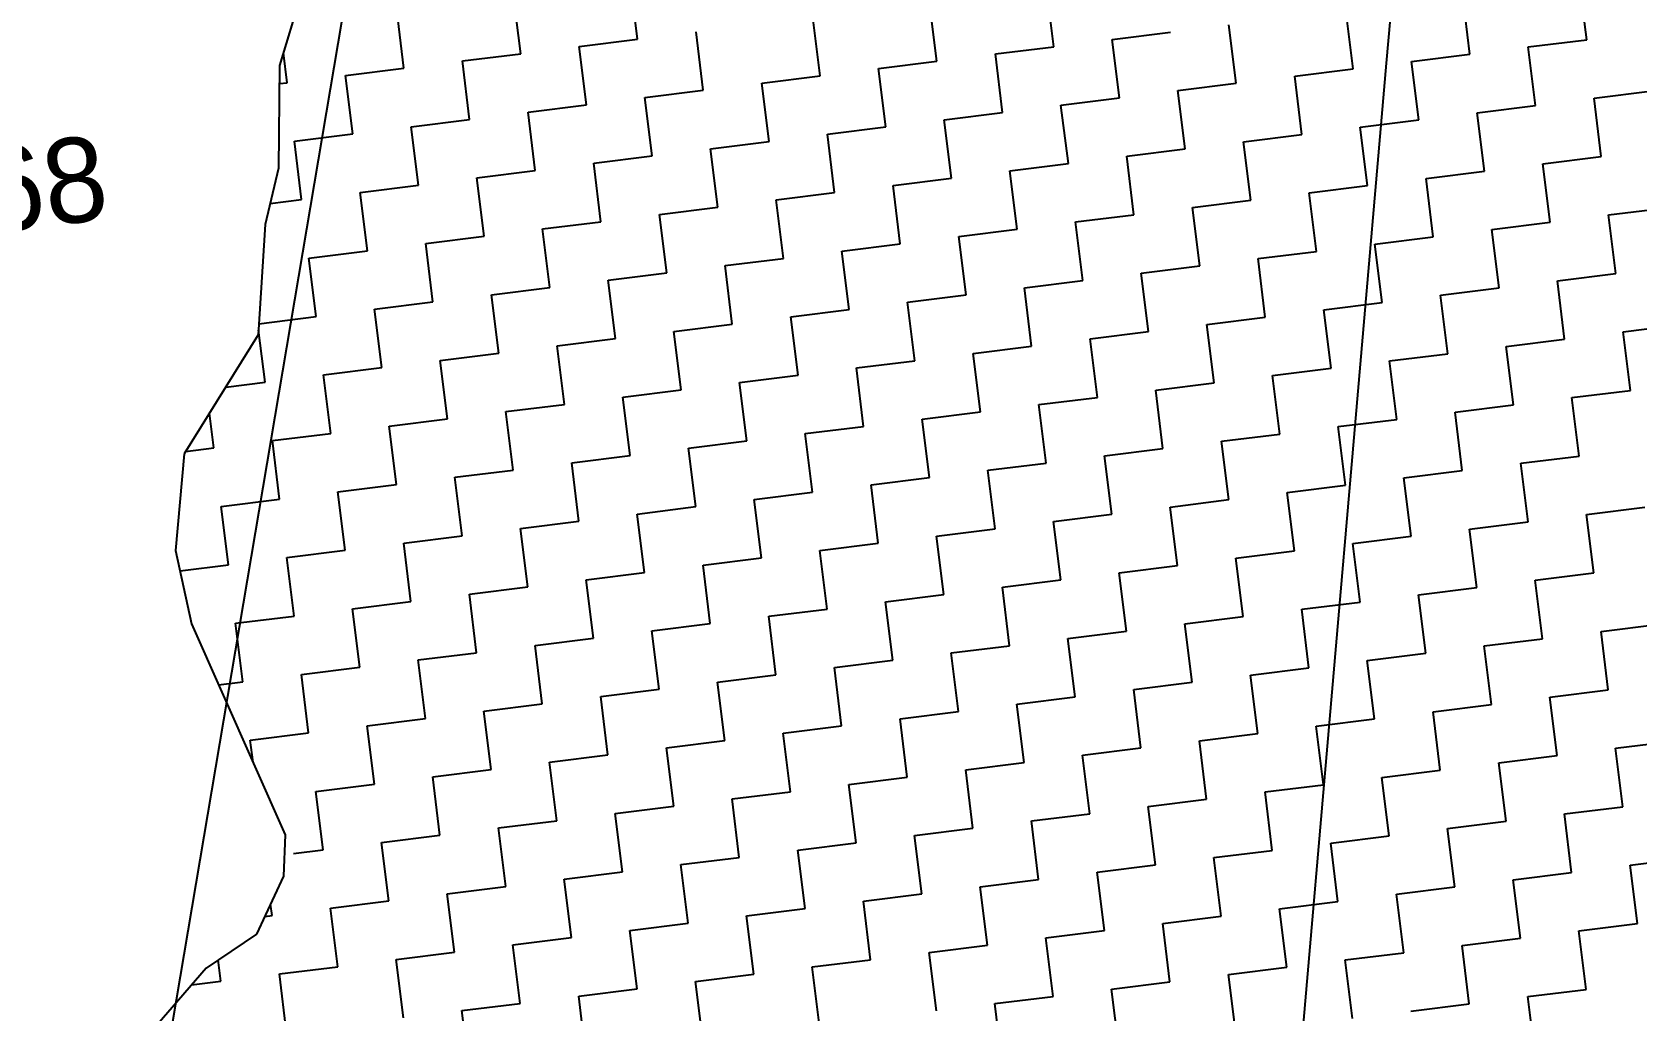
# Model space of a CAD drawing. Header units: metres. Extents: x 290108 to 292128, y 1990044 to 1991719.
# Drawn here: x 291565.5 to 291703.2, y 1991123.3 to 1991207.2 of the extents above; entities that cross this region are included whole.
import ezdxf
from ezdxf.enums import TextEntityAlignment as Align

# ---------------------------------------------------------------- set-up
doc = ezdxf.new("R2010")
doc.units = ezdxf.units.M
doc.header["$MEASUREMENT"] = 0
for name, color, linetype in [('POLY_HATCH', 12, 'Continuous'), ('POLY_PARCEL', 6, 'Continuous'), ('TEXT_PARCEL', 7, 'Continuous')]:
    doc.layers.add(name, color=color, linetype=linetype)
doc.styles.add('TEXT_MAP', font='')
doc.styles.get('TEXT_MAP').set_extended_font_data('Kruti Dev 050')

msp = doc.modelspace()

# ---------------------------------------------------------------- linework, layer by layer
at = {"layer": 'POLY_HATCH'}
for p, q in [((291590.08, 1991215.31), (291586.75, 1991204.34)), ((291586.75, 1991204.34), (291586.67, 1991195.52)), ((291586.67, 1991195.52), (291585.51, 1991190.68)), ((291585.51, 1991190.68), (291584.92, 1991181.22)), ((291584.92, 1991181.22), (291578.56, 1991171.04)), ((291578.56, 1991171.04), (291577.83, 1991162.74)), ((291577.83, 1991162.74), (291579.2, 1991156.45)), ((291579.2, 1991156.45), (291587.24, 1991138.35)), ((291587.24, 1991138.35), (291587.09, 1991134.81)), ((291587.09, 1991134.81), (291584.77, 1991129.83)), ((291584.77, 1991129.83), (291580.44, 1991126.94)), ((291580.44, 1991126.94), (291574.8, 1991120.37))]:
    msp.add_line(p, q, dxfattribs=at)
at = {"layer": 'POLY_HATCH', "linetype": 'Continuous'}
for p, q in [((291617.47, 1991206.59), (291616.84, 1991211.6)), ((291698.89, 1991206.54), (291698.27, 1991211.55)), ((291607.44, 1991205.34), (291606.82, 1991210.35)), ((291653.17, 1991205.94), (291652.55, 1991210.95)), ((291688.87, 1991205.29), (291688.25, 1991210.31)), ((291597.42, 1991204.1), (291596.8, 1991209.11)), ((291633.12, 1991203.45), (291632.5, 1991208.46)), ((291643.15, 1991204.7), (291642.52, 1991209.71)), ((291678.85, 1991204.05), (291678.23, 1991209.06)), ((291623.1, 1991202.2), (291622.48, 1991207.21)), ((291658.18, 1991206.57), (291663.19, 1991207.19)), ((291668.83, 1991202.8), (291668.2, 1991207.81)), ((291612.45, 1991205.97), (291617.47, 1991206.59)), ((291613.08, 1991200.95), (291612.45, 1991205.97)), ((291648.16, 1991205.32), (291653.17, 1991205.94)), ((291658.8, 1991201.55), (291658.18, 1991206.57)), ((291693.88, 1991205.92), (291698.89, 1991206.54)), ((291694.51, 1991200.91), (291693.88, 1991205.92)), ((291587.4, 1991202.85), (291587.08, 1991205.42)), ((291602.43, 1991204.72), (291607.44, 1991205.34)), ((291603.05, 1991199.71), (291602.43, 1991204.72)), ((291638.13, 1991204.07), (291643.15, 1991204.7)), ((291648.78, 1991200.31), (291648.16, 1991205.32)), ((291683.86, 1991204.67), (291688.87, 1991205.29)), ((291684.48, 1991199.66), (291683.86, 1991204.67)), ((291592.41, 1991203.47), (291597.42, 1991204.1)), ((291593.03, 1991198.46), (291592.41, 1991203.47)), ((291628.11, 1991202.82), (291633.12, 1991203.45)), ((291638.76, 1991199.06), (291638.13, 1991204.07)), ((291673.84, 1991203.42), (291678.85, 1991204.05)), ((291674.46, 1991198.41), (291673.84, 1991203.42)), ((291586.73, 1991202.77), (291587.4, 1991202.85)), ((291618.09, 1991201.58), (291623.1, 1991202.2)), ((291618.71, 1991196.57), (291618.09, 1991201.58)), ((291628.74, 1991197.81), (291628.11, 1991202.82)), ((291653.79, 1991200.93), (291658.8, 1991201.55)), ((291663.81, 1991202.18), (291668.83, 1991202.8)), ((291664.44, 1991197.17), (291663.81, 1991202.18)), ((291699.52, 1991201.53), (291704.53, 1991202.15)), ((291700.14, 1991196.52), (291699.52, 1991201.53)), ((291608.07, 1991200.33), (291613.08, 1991200.95)), ((291608.69, 1991195.32), (291608.07, 1991200.33)), ((291643.77, 1991199.68), (291648.78, 1991200.31)), ((291654.42, 1991195.92), (291653.79, 1991200.93)), ((291689.5, 1991200.28), (291694.51, 1991200.91)), ((291690.12, 1991195.27), (291689.5, 1991200.28)), ((291598.04, 1991199.08), (291603.05, 1991199.71)), ((291598.67, 1991194.07), (291598.04, 1991199.08)), ((291633.75, 1991198.44), (291638.76, 1991199.06)), ((291644.39, 1991194.67), (291643.77, 1991199.68)), ((291679.47, 1991199.04), (291684.48, 1991199.66)), ((291680.1, 1991194.03), (291679.47, 1991199.04)), ((291588.02, 1991197.84), (291593.03, 1991198.46)), ((291588.64, 1991192.83), (291588.02, 1991197.84)), ((291623.72, 1991197.19), (291628.74, 1991197.81)), ((291634.37, 1991193.43), (291633.75, 1991198.44)), ((291669.45, 1991197.79), (291674.46, 1991198.41)), ((291670.07, 1991192.78), (291669.45, 1991197.79)), ((291613.7, 1991195.94), (291618.71, 1991196.57)), ((291624.35, 1991192.18), (291623.72, 1991197.19)), ((291659.43, 1991196.54), (291664.44, 1991197.17)), ((291660.05, 1991191.53), (291659.43, 1991196.54)), ((291695.13, 1991195.9), (291700.14, 1991196.52)), ((291603.68, 1991194.7), (291608.69, 1991195.32)), ((291604.3, 1991189.68), (291603.68, 1991194.7)), ((291614.32, 1991190.93), (291613.7, 1991195.94)), ((291639.38, 1991194.05), (291644.39, 1991194.67)), ((291649.4, 1991195.3), (291654.42, 1991195.92)), ((291650.03, 1991190.28), (291649.4, 1991195.3)), ((291685.11, 1991194.65), (291690.12, 1991195.27)), ((291685.73, 1991189.64), (291685.11, 1991194.65)), ((291695.75, 1991190.88), (291695.13, 1991195.9)), ((291593.66, 1991193.45), (291598.67, 1991194.07)), ((291594.28, 1991188.44), (291593.66, 1991193.45)), ((291629.36, 1991192.8), (291634.37, 1991193.43)), ((291640, 1991189.04), (291639.38, 1991194.05)), ((291675.08, 1991193.4), (291680.1, 1991194.03)), ((291675.71, 1991188.39), (291675.08, 1991193.4)), ((291585.94, 1991192.49), (291588.64, 1991192.83)), ((291619.34, 1991191.56), (291624.35, 1991192.18)), ((291629.98, 1991187.79), (291629.36, 1991192.8)), ((291665.06, 1991192.15), (291670.07, 1991192.78)), ((291665.69, 1991187.14), (291665.06, 1991192.15)), ((291700.77, 1991191.51), (291705.78, 1991192.13)), ((291609.31, 1991190.31), (291614.32, 1991190.93)), ((291619.96, 1991186.54), (291619.34, 1991191.56)), ((291655.04, 1991190.91), (291660.05, 1991191.53)), ((291655.66, 1991185.9), (291655.04, 1991190.91)), ((291690.74, 1991190.26), (291695.75, 1991190.88)), ((291701.39, 1991186.5), (291700.77, 1991191.51)), ((291599.29, 1991189.06), (291604.3, 1991189.68)), ((291609.94, 1991185.3), (291609.31, 1991190.31)), ((291645.02, 1991189.66), (291650.03, 1991190.28)), ((291645.64, 1991184.65), (291645.02, 1991189.66)), ((291680.72, 1991189.01), (291685.73, 1991189.64)), ((291691.37, 1991185.25), (291690.74, 1991190.26)), ((291589.27, 1991187.81), (291594.28, 1991188.44)), ((291589.89, 1991182.8), (291589.27, 1991187.81)), ((291599.91, 1991184.05), (291599.29, 1991189.06)), ((291624.97, 1991187.17), (291629.98, 1991187.79)), ((291634.99, 1991188.41), (291640, 1991189.04)), ((291635.62, 1991183.4), (291634.99, 1991188.41)), ((291670.7, 1991187.77), (291675.71, 1991188.39)), ((291671.32, 1991182.76), (291670.7, 1991187.77)), ((291681.34, 1991184), (291680.72, 1991189.01)), ((291614.95, 1991185.92), (291619.96, 1991186.54)), ((291625.59, 1991182.16), (291624.97, 1991187.17)), ((291660.67, 1991186.52), (291665.69, 1991187.14)), ((291661.3, 1991181.51), (291660.67, 1991186.52)), ((291696.38, 1991185.87), (291701.39, 1991186.5)), ((291604.92, 1991184.67), (291609.94, 1991185.3)), ((291615.57, 1991180.91), (291614.95, 1991185.92)), ((291650.65, 1991185.27), (291655.66, 1991185.9)), ((291651.27, 1991180.26), (291650.65, 1991185.27)), ((291686.35, 1991184.63), (291691.37, 1991185.25)), ((291697, 1991180.86), (291696.38, 1991185.87)), ((291594.9, 1991183.43), (291599.91, 1991184.05)), ((291605.55, 1991179.66), (291604.92, 1991184.67)), ((291640.63, 1991184.03), (291645.64, 1991184.65)), ((291641.25, 1991179.01), (291640.63, 1991184.03)), ((291676.33, 1991183.38), (291681.34, 1991184)), ((291686.98, 1991179.61), (291686.35, 1991184.63)), ((291584.98, 1991182.19), (291589.89, 1991182.8)), ((291595.53, 1991178.42), (291594.9, 1991183.43)), ((291630.61, 1991182.78), (291635.62, 1991183.4)), ((291631.23, 1991177.77), (291630.61, 1991182.78)), ((291666.31, 1991182.13), (291671.32, 1991182.76)), ((291676.96, 1991178.37), (291676.33, 1991183.38)), ((291585.5, 1991177.17), (291584.95, 1991181.62)), ((291610.56, 1991180.29), (291615.57, 1991180.91)), ((291620.58, 1991181.53), (291625.59, 1991182.16)), ((291621.21, 1991176.52), (291620.58, 1991181.53)), ((291656.29, 1991180.89), (291661.3, 1991181.51)), ((291656.91, 1991175.87), (291656.29, 1991180.89)), ((291666.93, 1991177.12), (291666.31, 1991182.13)), ((291702.01, 1991181.48), (291707.02, 1991182.11)), ((291702.64, 1991176.47), (291702.01, 1991181.48)), ((291600.54, 1991179.04), (291605.55, 1991179.66)), ((291611.18, 1991175.27), (291610.56, 1991180.29)), ((291646.26, 1991179.64), (291651.27, 1991180.26)), ((291646.89, 1991174.63), (291646.26, 1991179.64)), ((291681.97, 1991178.99), (291686.98, 1991179.61)), ((291691.99, 1991180.24), (291697, 1991180.86)), ((291692.61, 1991175.23), (291691.99, 1991180.24)), ((291590.51, 1991177.79), (291595.53, 1991178.42)), ((291601.16, 1991174.03), (291600.54, 1991179.04)), ((291636.24, 1991178.39), (291641.25, 1991179.01)), ((291636.86, 1991173.38), (291636.24, 1991178.39)), ((291671.94, 1991177.74), (291676.96, 1991178.37)), ((291682.59, 1991173.98), (291681.97, 1991178.99)), ((291582.13, 1991176.75), (291585.5, 1991177.17)), ((291591.14, 1991172.78), (291590.51, 1991177.79)), ((291626.22, 1991177.14), (291631.23, 1991177.77)), ((291626.84, 1991172.13), (291626.22, 1991177.14)), ((291661.92, 1991176.5), (291666.93, 1991177.12)), ((291672.57, 1991172.73), (291671.94, 1991177.74)), ((291616.19, 1991175.9), (291621.21, 1991176.52)), ((291616.82, 1991170.89), (291616.19, 1991175.9)), ((291651.9, 1991175.25), (291656.91, 1991175.87)), ((291662.54, 1991171.49), (291661.92, 1991176.5)), ((291697.62, 1991175.85), (291702.64, 1991176.47)), ((291698.25, 1991170.84), (291697.62, 1991175.85)), ((291581.11, 1991171.53), (291580.74, 1991174.53)), ((291596.15, 1991173.4), (291601.16, 1991174.03)), ((291606.17, 1991174.65), (291611.18, 1991175.27)), ((291606.8, 1991169.64), (291606.17, 1991174.65)), ((291641.88, 1991174), (291646.89, 1991174.63)), ((291642.5, 1991168.99), (291641.88, 1991174)), ((291652.52, 1991170.24), (291651.9, 1991175.25)), ((291687.6, 1991174.6), (291692.61, 1991175.23)), ((291688.22, 1991169.59), (291687.6, 1991174.6)), ((291586.13, 1991172.16), (291591.14, 1991172.78)), ((291596.77, 1991168.39), (291596.15, 1991173.4)), ((291631.85, 1991172.76), (291636.86, 1991173.38)), ((291632.48, 1991167.75), (291631.85, 1991172.76)), ((291667.56, 1991172.11), (291672.57, 1991172.73)), ((291677.58, 1991173.36), (291682.59, 1991173.98)), ((291678.2, 1991168.34), (291677.58, 1991173.36)), ((291578.67, 1991171.23), (291581.11, 1991171.53)), ((291586.75, 1991167.15), (291586.13, 1991172.16)), ((291621.83, 1991171.51), (291626.84, 1991172.13)), ((291622.45, 1991166.5), (291621.83, 1991171.51)), ((291657.53, 1991170.86), (291662.54, 1991171.49)), ((291668.18, 1991167.1), (291667.56, 1991172.11)), ((291611.81, 1991170.26), (291616.82, 1991170.89)), ((291612.43, 1991165.25), (291611.81, 1991170.26)), ((291647.51, 1991169.62), (291652.52, 1991170.24)), ((291658.16, 1991165.85), (291657.53, 1991170.86)), ((291693.24, 1991170.22), (291698.25, 1991170.84)), ((291693.86, 1991165.2), (291693.24, 1991170.22)), ((291601.78, 1991169.02), (291606.8, 1991169.64)), ((291602.41, 1991164), (291601.78, 1991169.02)), ((291637.49, 1991168.37), (291642.5, 1991168.99)), ((291648.13, 1991164.6), (291647.51, 1991169.62)), ((291683.21, 1991168.97), (291688.22, 1991169.59)), ((291683.84, 1991163.96), (291683.21, 1991168.97)), ((291581.74, 1991166.52), (291586.75, 1991167.15)), ((291591.76, 1991167.77), (291596.77, 1991168.39)), ((291592.38, 1991162.76), (291591.76, 1991167.77)), ((291627.46, 1991167.12), (291632.48, 1991167.75)), ((291628.09, 1991162.11), (291627.46, 1991167.12)), ((291638.11, 1991163.36), (291637.49, 1991168.37)), ((291673.19, 1991167.72), (291678.2, 1991168.34)), ((291673.81, 1991162.71), (291673.19, 1991167.72)), ((291582.36, 1991161.51), (291581.74, 1991166.52)), ((291617.44, 1991165.87), (291622.45, 1991166.5)), ((291618.06, 1991160.86), (291617.44, 1991165.87)), ((291653.14, 1991165.23), (291658.16, 1991165.85)), ((291663.17, 1991166.47), (291668.18, 1991167.1)), ((291663.79, 1991161.46), (291663.17, 1991166.47)), ((291698.87, 1991165.83), (291703.88, 1991166.45)), ((291699.49, 1991160.82), (291698.87, 1991165.83)), ((291607.42, 1991164.63), (291612.43, 1991165.25)), ((291608.04, 1991159.62), (291607.42, 1991164.63)), ((291643.12, 1991163.98), (291648.13, 1991164.6)), ((291653.77, 1991160.22), (291653.14, 1991165.23)), ((291688.85, 1991164.58), (291693.86, 1991165.2)), ((291689.47, 1991159.57), (291688.85, 1991164.58)), ((291597.4, 1991163.38), (291602.41, 1991164)), ((291598.02, 1991158.37), (291597.4, 1991163.38)), ((291633.1, 1991162.73), (291638.11, 1991163.36)), ((291643.75, 1991158.97), (291643.12, 1991163.98)), ((291678.83, 1991163.33), (291683.84, 1991163.96)), ((291679.45, 1991158.32), (291678.83, 1991163.33)), ((291587.37, 1991162.13), (291592.38, 1991162.76)), ((291588, 1991157.12), (291587.37, 1991162.13)), ((291623.08, 1991161.49), (291628.09, 1991162.11)), ((291633.72, 1991157.72), (291633.1, 1991162.73)), ((291668.8, 1991162.09), (291673.81, 1991162.71)), ((291669.43, 1991157.07), (291668.8, 1991162.09)), ((291578.21, 1991160.99), (291582.36, 1991161.51)), ((291613.05, 1991160.24), (291618.06, 1991160.86)), ((291613.68, 1991155.23), (291613.05, 1991160.24)), ((291623.7, 1991156.48), (291623.08, 1991161.49)), ((291648.76, 1991159.59), (291653.77, 1991160.22)), ((291658.78, 1991160.84), (291663.79, 1991161.46)), ((291659.4, 1991155.83), (291658.78, 1991160.84)), ((291694.48, 1991160.19), (291699.49, 1991160.82)), ((291603.03, 1991158.99), (291608.04, 1991159.62)), ((291603.65, 1991153.98), (291603.03, 1991158.99)), ((291638.73, 1991158.35), (291643.75, 1991158.97)), ((291649.38, 1991154.58), (291648.76, 1991159.59)), ((291684.46, 1991158.95), (291689.47, 1991159.57)), ((291685.08, 1991153.93), (291684.46, 1991158.95)), ((291695.11, 1991155.18), (291694.48, 1991160.19)), ((291593.01, 1991157.75), (291598.02, 1991158.37)), ((291593.63, 1991152.73), (291593.01, 1991157.75)), ((291628.71, 1991157.1), (291633.72, 1991157.72)), ((291639.36, 1991153.33), (291638.73, 1991158.35)), ((291674.44, 1991157.7), (291679.45, 1991158.32)), ((291675.06, 1991152.69), (291674.44, 1991157.7)), ((291582.98, 1991156.5), (291588, 1991157.12)), ((291583.61, 1991151.49), (291582.98, 1991156.5)), ((291618.69, 1991155.85), (291623.7, 1991156.48)), ((291629.33, 1991152.09), (291628.71, 1991157.1)), ((291664.41, 1991156.45), (291669.43, 1991157.07)), ((291665.04, 1991151.44), (291664.41, 1991156.45)), ((291700.12, 1991155.8), (291705.13, 1991156.43)), ((291608.67, 1991154.6), (291613.68, 1991155.23)), ((291619.31, 1991150.84), (291618.69, 1991155.85)), ((291654.39, 1991155.2), (291659.4, 1991155.83)), ((291655.02, 1991150.19), (291654.39, 1991155.2)), ((291690.1, 1991154.56), (291695.11, 1991155.18)), ((291700.74, 1991150.79), (291700.12, 1991155.8)), ((291598.64, 1991153.36), (291603.65, 1991153.98)), ((291599.27, 1991148.35), (291598.64, 1991153.36)), ((291609.29, 1991149.59), (291608.67, 1991154.6)), ((291634.35, 1991152.71), (291639.36, 1991153.33)), ((291644.37, 1991153.96), (291649.38, 1991154.58)), ((291644.99, 1991148.95), (291644.37, 1991153.96)), ((291680.07, 1991153.31), (291685.08, 1991153.93)), ((291690.72, 1991149.55), (291690.1, 1991154.56)), ((291588.62, 1991152.11), (291593.63, 1991152.73)), ((291589.24, 1991147.1), (291588.62, 1991152.11)), ((291624.32, 1991151.46), (291629.33, 1991152.09)), ((291634.97, 1991147.7), (291634.35, 1991152.71)), ((291670.05, 1991152.06), (291675.06, 1991152.69)), ((291670.67, 1991147.05), (291670.05, 1991152.06)), ((291680.7, 1991148.3), (291680.07, 1991153.31)), ((291581.52, 1991151.23), (291583.61, 1991151.49)), ((291614.3, 1991150.22), (291619.31, 1991150.84)), ((291624.95, 1991146.45), (291624.32, 1991151.46)), ((291660.03, 1991150.82), (291665.04, 1991151.44)), ((291660.65, 1991145.81), (291660.03, 1991150.82)), ((291695.73, 1991150.17), (291700.74, 1991150.79)), ((291604.28, 1991148.97), (291609.29, 1991149.59)), ((291614.92, 1991145.21), (291614.3, 1991150.22)), ((291650, 1991149.57), (291655.02, 1991150.19)), ((291650.63, 1991144.56), (291650, 1991149.57)), ((291685.71, 1991148.92), (291690.72, 1991149.55)), ((291696.35, 1991145.16), (291695.73, 1991150.17)), ((291594.25, 1991147.72), (291599.27, 1991148.35)), ((291604.9, 1991143.96), (291604.28, 1991148.97)), ((291639.98, 1991148.32), (291644.99, 1991148.95)), ((291640.6, 1991143.31), (291639.98, 1991148.32)), ((291675.68, 1991147.68), (291680.7, 1991148.3)), ((291686.33, 1991143.91), (291685.71, 1991148.92)), ((291584.23, 1991146.48), (291589.24, 1991147.1)), ((291584.47, 1991144.59), (291584.23, 1991146.48)), ((291594.88, 1991142.71), (291594.25, 1991147.72)), ((291619.94, 1991145.83), (291624.95, 1991146.45)), ((291629.96, 1991147.08), (291634.97, 1991147.7)), ((291630.58, 1991142.06), (291629.96, 1991147.08)), ((291665.66, 1991146.43), (291670.67, 1991147.05)), ((291676.31, 1991142.66), (291675.68, 1991147.68)), ((291609.91, 1991144.58), (291614.92, 1991145.21)), ((291620.56, 1991140.82), (291619.94, 1991145.83)), ((291655.64, 1991145.18), (291660.65, 1991145.81)), ((291656.26, 1991140.17), (291655.64, 1991145.18)), ((291666.28, 1991141.42), (291665.66, 1991146.43)), ((291691.34, 1991144.53), (291696.35, 1991145.16)), ((291701.36, 1991145.78), (291706.38, 1991146.4)), ((291701.99, 1991140.77), (291701.36, 1991145.78)), ((291599.89, 1991143.34), (291604.9, 1991143.96)), ((291610.54, 1991139.57), (291609.91, 1991144.58)), ((291645.62, 1991143.93), (291650.63, 1991144.56)), ((291646.24, 1991138.92), (291645.62, 1991143.93)), ((291681.32, 1991143.29), (291686.33, 1991143.91)), ((291691.97, 1991139.52), (291691.34, 1991144.53)), ((291589.87, 1991142.09), (291594.88, 1991142.71)), ((291600.51, 1991138.32), (291599.89, 1991143.34)), ((291635.59, 1991142.69), (291640.6, 1991143.31)), ((291636.22, 1991137.68), (291635.59, 1991142.69)), ((291671.3, 1991142.04), (291676.31, 1991142.66)), ((291681.94, 1991138.28), (291681.32, 1991143.29)), ((291590.49, 1991137.08), (291589.87, 1991142.09)), ((291625.57, 1991141.44), (291630.58, 1991142.06)), ((291626.19, 1991136.43), (291625.57, 1991141.44)), ((291661.27, 1991140.79), (291666.28, 1991141.42)), ((291671.92, 1991137.03), (291671.3, 1991142.04)), ((291605.52, 1991138.95), (291610.54, 1991139.57)), ((291615.55, 1991140.19), (291620.56, 1991140.82)), ((291616.17, 1991135.18), (291615.55, 1991140.19)), ((291651.25, 1991139.55), (291656.26, 1991140.17)), ((291661.9, 1991135.78), (291661.27, 1991140.79)), ((291696.98, 1991140.15), (291701.99, 1991140.77)), ((291697.6, 1991135.14), (291696.98, 1991140.15)), ((291595.5, 1991137.7), (291600.51, 1991138.32)), ((291606.15, 1991133.94), (291605.52, 1991138.95)), ((291641.23, 1991138.3), (291646.24, 1991138.92)), ((291641.85, 1991133.29), (291641.23, 1991138.3)), ((291651.87, 1991134.54), (291651.25, 1991139.55)), ((291676.93, 1991137.65), (291681.94, 1991138.28)), ((291686.95, 1991138.9), (291691.97, 1991139.52)), ((291687.58, 1991133.89), (291686.95, 1991138.9)), ((291587.94, 1991136.76), (291590.49, 1991137.08)), ((291596.13, 1991132.69), (291595.5, 1991137.7)), ((291631.21, 1991137.05), (291636.22, 1991137.68)), ((291631.83, 1991132.04), (291631.21, 1991137.05)), ((291666.91, 1991136.41), (291671.92, 1991137.03)), ((291677.55, 1991132.64), (291676.93, 1991137.65)), ((291621.18, 1991135.81), (291626.19, 1991136.43)), ((291621.81, 1991130.79), (291621.18, 1991135.81)), ((291656.89, 1991135.16), (291661.9, 1991135.78)), ((291667.53, 1991131.39), (291666.91, 1991136.41)), ((291702.61, 1991135.76), (291707.62, 1991136.38)), ((291703.24, 1991130.75), (291702.61, 1991135.76)), ((291611.16, 1991134.56), (291616.17, 1991135.18)), ((291611.78, 1991129.55), (291611.16, 1991134.56)), ((291646.86, 1991133.91), (291651.87, 1991134.54)), ((291657.51, 1991130.15), (291656.89, 1991135.16)), ((291692.59, 1991134.51), (291697.6, 1991135.14)), ((291693.21, 1991129.5), (291692.59, 1991134.51)), ((291591.11, 1991132.07), (291596.13, 1991132.69)), ((291601.14, 1991133.31), (291606.15, 1991133.94)), ((291601.76, 1991128.3), (291601.14, 1991133.31)), ((291636.84, 1991132.67), (291641.85, 1991133.29)), ((291647.49, 1991128.9), (291646.86, 1991133.91)), ((291682.57, 1991133.26), (291687.58, 1991133.89)), ((291683.19, 1991128.25), (291682.57, 1991133.26)), ((291585.49, 1991131.37), (291586.1, 1991131.44)), ((291586.1, 1991131.44), (291585.98, 1991132.42)), ((291591.74, 1991127.05), (291591.11, 1991132.07)), ((291626.82, 1991131.42), (291631.83, 1991132.04)), ((291627.44, 1991126.41), (291626.82, 1991131.42)), ((291637.46, 1991127.65), (291636.84, 1991132.67)), ((291662.52, 1991130.77), (291667.53, 1991131.39)), ((291672.54, 1991132.02), (291677.55, 1991132.64)), ((291673.17, 1991127.01), (291672.54, 1991132.02)), ((291616.79, 1991130.17), (291621.81, 1991130.79)), ((291617.42, 1991125.16), (291616.79, 1991130.17)), ((291652.5, 1991129.52), (291657.51, 1991130.15)), ((291663.14, 1991125.76), (291662.52, 1991130.77)), ((291698.22, 1991130.12), (291703.24, 1991130.75)), ((291698.85, 1991125.11), (291698.22, 1991130.12)), ((291606.77, 1991128.92), (291611.78, 1991129.55)), ((291607.39, 1991123.91), (291606.77, 1991128.92)), ((291642.47, 1991128.28), (291647.49, 1991128.9)), ((291653.12, 1991124.51), (291652.5, 1991129.52)), ((291688.2, 1991128.88), (291693.21, 1991129.5)), ((291688.82, 1991123.87), (291688.2, 1991128.88)), ((291581.71, 1991125.81), (291581.49, 1991127.64)), ((291596.75, 1991127.68), (291601.76, 1991128.3)), ((291597.37, 1991122.67), (291596.75, 1991127.68)), ((291632.45, 1991127.03), (291637.46, 1991127.65)), ((291643.1, 1991123.27), (291642.47, 1991128.28)), ((291678.18, 1991127.63), (291683.19, 1991128.25)), ((291678.8, 1991122.62), (291678.18, 1991127.63)), ((291579.19, 1991125.49), (291581.71, 1991125.81)), ((291586.73, 1991126.43), (291591.74, 1991127.05)), ((291587.35, 1991121.42), (291586.73, 1991126.43)), ((291622.43, 1991125.78), (291627.44, 1991126.41)), ((291633.08, 1991122.02), (291632.45, 1991127.03)), ((291668.16, 1991126.38), (291673.17, 1991127.01)), ((291668.78, 1991121.37), (291668.16, 1991126.38)), ((291612.41, 1991124.54), (291617.42, 1991125.16)), ((291613.03, 1991119.53), (291612.41, 1991124.54)), ((291623.05, 1991120.77), (291622.43, 1991125.78)), ((291648.11, 1991123.89), (291653.12, 1991124.51)), ((291658.13, 1991125.14), (291663.14, 1991125.76)), ((291658.76, 1991120.12), (291658.13, 1991125.14)), ((291693.84, 1991124.49), (291698.85, 1991125.11)), ((291694.46, 1991119.48), (291693.84, 1991124.49)), ((291602.38, 1991123.29), (291607.39, 1991123.91)), ((291603.01, 1991118.28), (291602.38, 1991123.29)), ((291648.73, 1991118.88), (291648.11, 1991123.89)), ((291683.81, 1991123.24), (291688.82, 1991123.87))]:
    msp.add_line(p, q, dxfattribs=at)
at = {"layer": 'POLY_PARCEL'}
for p, q in [((291573.95, 1991100.94), (291599.55, 1991252.08)), ((291681.73, 1991204.53), (291685.92, 1991252.06)), ((291671.14, 1991082.25), (291681.73, 1991204.53))]:
    msp.add_line(p, q, dxfattribs=at)

# ---------------------------------------------------------------- texts
at = {"layer": 'TEXT_PARCEL', "style": 'TEXT_MAP'}
msp.add_text('168', height=7.272, rotation=7.0915, dxfattribs=at).set_placement((291563.8, 1991193.83), align=Align.MIDDLE)

doc.saveas('drawing.dxf')
